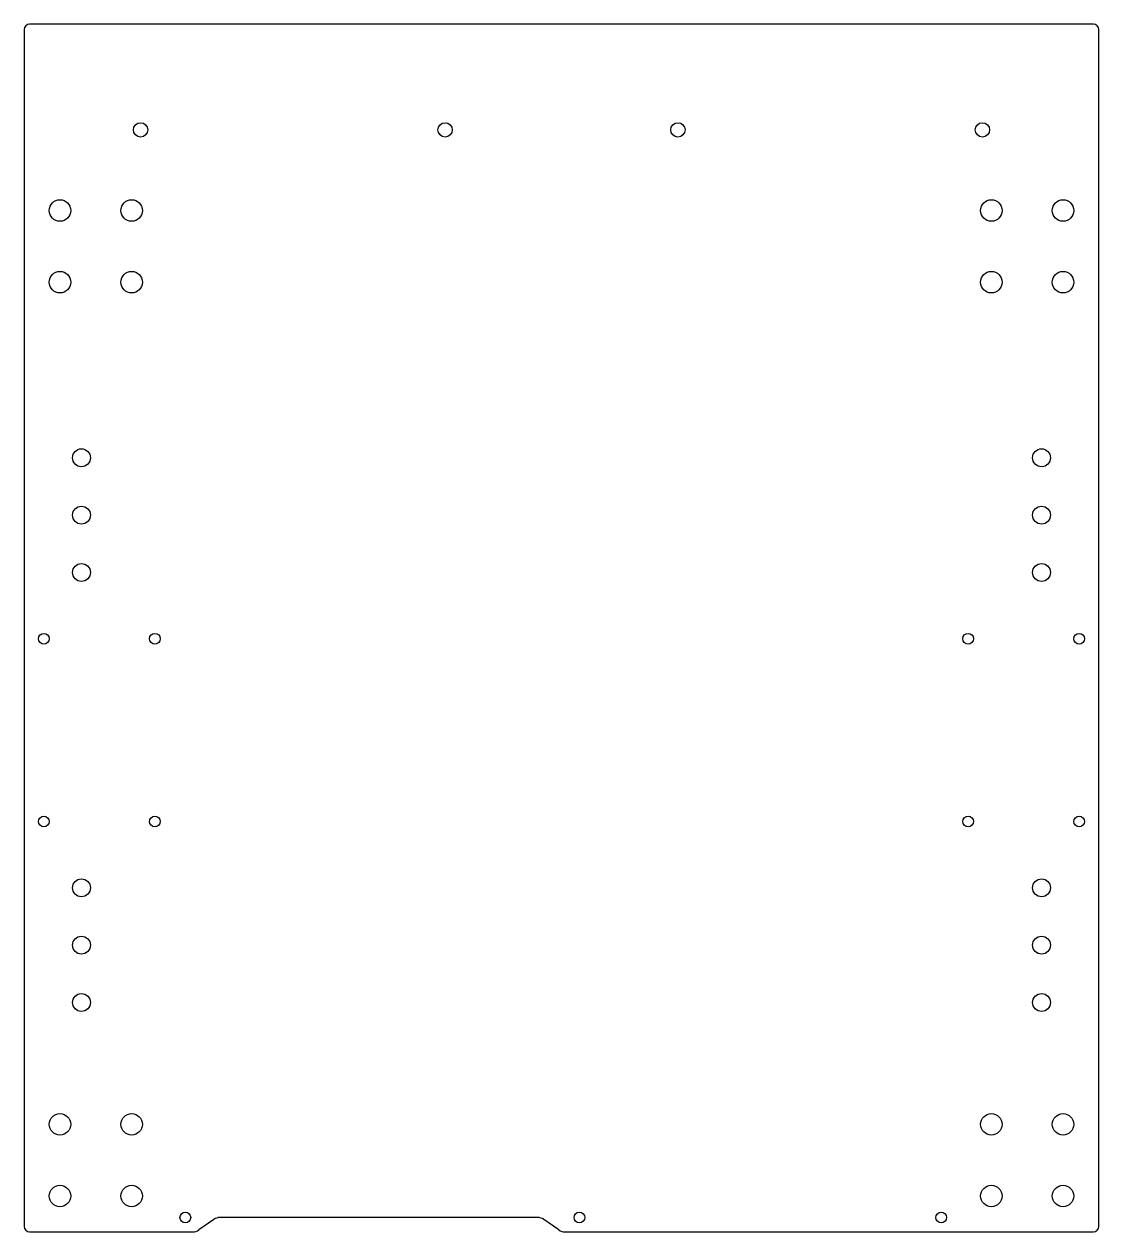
# Model space of a CAD drawing. Header units: millimetres. Extents: x -150 to 150, y -148 to 190.
import ezdxf

# ---------------------------------------------------------------- set-up
doc = ezdxf.new("R2010")
doc.units = ezdxf.units.MM

msp = doc.modelspace()

# ---------------------------------------------------------------- linework, layer by layer
at = {"color": 7, "linetype": 'Continuous', "lineweight": 25}
for p, q in [((148.5, 189.5), (-148.5, 189.5)), ((-150, 188), (-150, -146)), ((150, -146), (150, 188)), ((-97.06, -144.04), (-101.23, -146.96)), ((-6.66, -143.5), (-95.34, -143.5)), ((-0.77, -146.96), (-4.94, -144.04)), ((-148.5, -147.5), (-102.95, -147.5)), ((0.95, -147.5), (148.5, -147.5))]:
    msp.add_line(p, q, dxfattribs=at)
for centre, radius in [((-117.5, 160), 2), ((-32.5, 160), 2), ((32.5, 160), 2), ((117.5, 160), 2), ((-140, 137.5), 3), ((-120, 137.5), 3), ((120, 137.5), 3), ((140, 137.5), 3), ((-140, 117.5), 3), ((-120, 117.5), 3), ((120, 117.5), 3), ((140, 117.5), 3), ((-134, 68.5), 2.5), ((134, 68.5), 2.5), ((-134, 52.5), 2.5), ((134, 52.5), 2.5), ((-134, 36.5), 2.5), ((134, 36.5), 2.5), ((-144.5, 18), 1.5), ((-113.5, 18), 1.5), ((113.5, 18), 1.5), ((144.5, 18), 1.5), ((-144.5, -33), 1.5), ((-113.5, -33), 1.5), ((113.5, -33), 1.5), ((144.5, -33), 1.5), ((-134, -51.5), 2.5), ((134, -51.5), 2.5), ((-134, -67.5), 2.5), ((134, -67.5), 2.5), ((-134, -83.5), 2.5), ((134, -83.5), 2.5), ((-140, -117.5), 3), ((-120, -117.5), 3), ((120, -117.5), 3), ((140, -117.5), 3), ((-140, -137.5), 3), ((-120, -137.5), 3), ((120, -137.5), 3), ((140, -137.5), 3), ((-105, -143.5), 1.5), ((5, -143.5), 1.5), ((106, -143.5), 1.5)]:
    msp.add_circle(centre, radius, dxfattribs=at)
for centre, radius, start, end in [((-148.5, 188), 1.5, 90, 180), ((148.5, 188), 1.5, 0, 90), ((-95.34, -146.5), 3, 90, 125), ((-6.66, -146.5), 3, 55, 90), ((-148.5, -146), 1.5, 180, 270), ((-102.95, -144.5), 3, 270, 305), ((0.95, -144.5), 3, 235, 270), ((148.5, -146), 1.5, 270, 0)]:
    msp.add_arc(centre, radius, start, end, dxfattribs=at)

doc.saveas('drawing.dxf')
